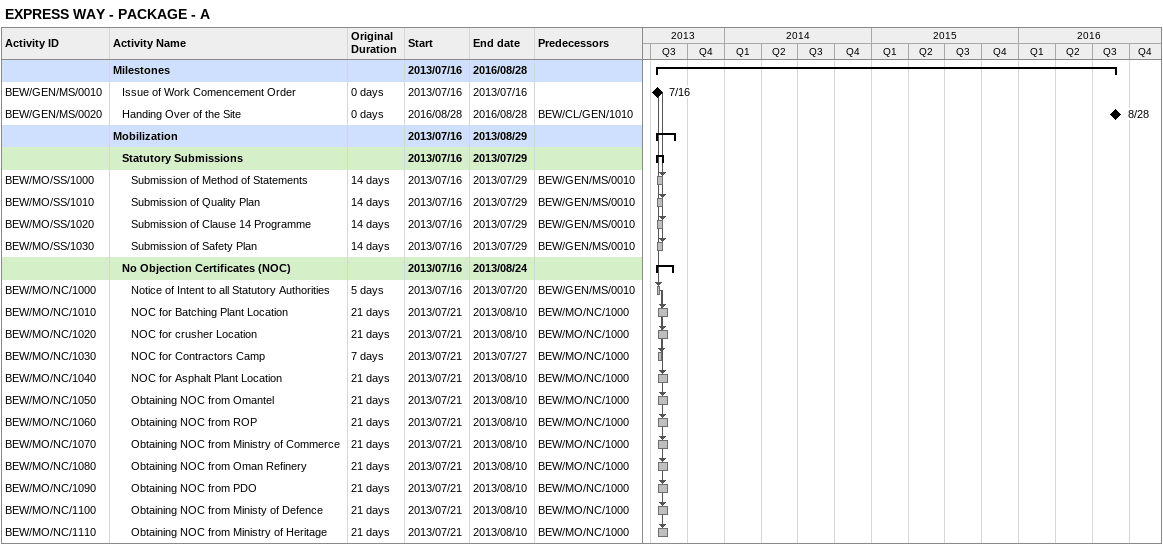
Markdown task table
EXPRESS WAY - PACKAGE - A

| ID | Level | Task | Original duration | Start | Finish | Predecessors |
|---|---|---|---|---|---|---|
|  | 1 | **Milestones** |  | 2013-07-16 | 2016-08-28 |  |
| BEW/GEN/MS/0010 | 2 | Issue of Work Comencement Order | 0d | 2013-07-16 | 2013-07-16 |  |
| BEW/GEN/MS/0020 | 2 | Handing Over of the Site | 0d | 2016-08-28 | 2016-08-28 | BEW/CL/GEN/1010 |
|  | 1 | **Mobilization** |  | 2013-07-16 | 2013-08-29 |  |
|  | 2 | **Statutory Submissions** |  | 2013-07-16 | 2013-07-29 |  |
| BEW/MO/SS/1000 | 3 | Submission of Method of Statements | 14d | 2013-07-16 | 2013-07-29 | BEW/GEN/MS/0010 |
| BEW/MO/SS/1010 | 3 | Submission of Quality Plan | 14d | 2013-07-16 | 2013-07-29 | BEW/GEN/MS/0010 |
| BEW/MO/SS/1020 | 3 | Submission of Clause 14 Programme | 14d | 2013-07-16 | 2013-07-29 | BEW/GEN/MS/0010 |
| BEW/MO/SS/1030 | 3 | Submission of Safety Plan | 14d | 2013-07-16 | 2013-07-29 | BEW/GEN/MS/0010 |
|  | 2 | **No Objection Certificates (NOC)** |  | 2013-07-16 | 2013-08-24 |  |
| BEW/MO/NC/1000 | 3 | Notice of Intent to all Statutory Authorities | 5d | 2013-07-16 | 2013-07-20 | BEW/GEN/MS/0010 |
| BEW/MO/NC/1010 | 3 | NOC for Batching Plant Location | 21d | 2013-07-21 | 2013-08-10 | BEW/MO/NC/1000 |
| BEW/MO/NC/1020 | 3 | NOC for crusher Location | 21d | 2013-07-21 | 2013-08-10 | BEW/MO/NC/1000 |
| BEW/MO/NC/1030 | 3 | NOC for Contractors Camp | 7d | 2013-07-21 | 2013-07-27 | BEW/MO/NC/1000 |
| BEW/MO/NC/1040 | 3 | NOC for Asphalt Plant Location | 21d | 2013-07-21 | 2013-08-10 | BEW/MO/NC/1000 |
| BEW/MO/NC/1050 | 3 | Obtaining NOC from Omantel | 21d | 2013-07-21 | 2013-08-10 | BEW/MO/NC/1000 |
| BEW/MO/NC/1060 | 3 | Obtaining NOC from ROP | 21d | 2013-07-21 | 2013-08-10 | BEW/MO/NC/1000 |
| BEW/MO/NC/1070 | 3 | Obtaining NOC from Ministry of Commerce | 21d | 2013-07-21 | 2013-08-10 | BEW/MO/NC/1000 |
| BEW/MO/NC/1080 | 3 | Obtaining NOC from Oman Refinery | 21d | 2013-07-21 | 2013-08-10 | BEW/MO/NC/1000 |
| BEW/MO/NC/1090 | 3 | Obtaining NOC from PDO | 21d | 2013-07-21 | 2013-08-10 | BEW/MO/NC/1000 |
| BEW/MO/NC/1100 | 3 | Obtaining NOC from Ministy of Defence | 21d | 2013-07-21 | 2013-08-10 | BEW/MO/NC/1000 |
| BEW/MO/NC/1110 | 3 | Obtaining NOC from Ministry of Heritage | 21d | 2013-07-21 | 2013-08-10 | BEW/MO/NC/1000 |
